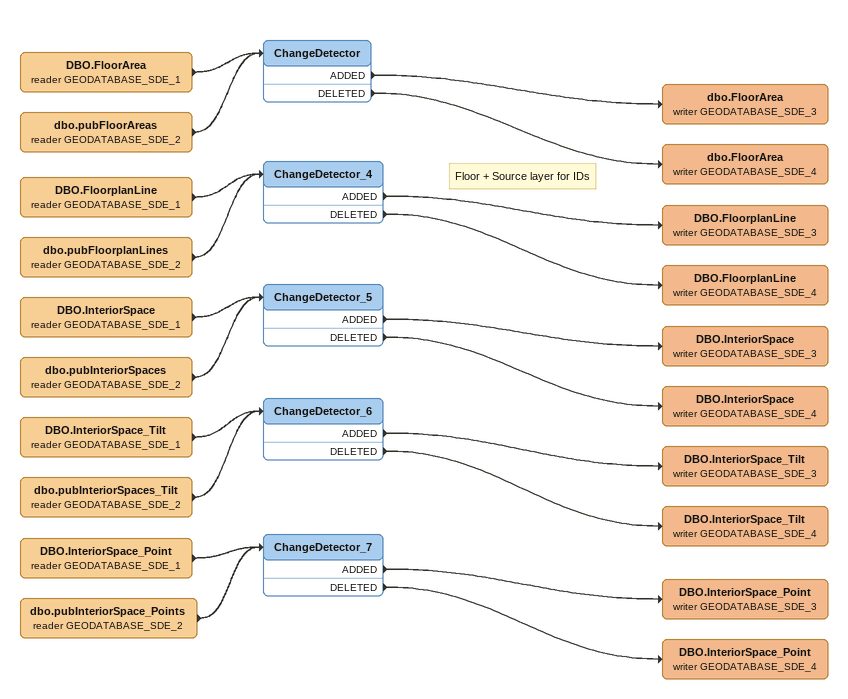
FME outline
DBO.FloorArea (reader GEODATABASE_SDE_1)
    -> ChangeDetector
dbo.pubFloorAreas (reader GEODATABASE_SDE_2)
    -> ChangeDetector
ChangeDetector
    ADDED -> dbo.FloorArea (writer GEODATABASE_SDE_3)
    DELETED -> dbo.FloorArea (writer GEODATABASE_SDE_4)
dbo.FloorArea (writer GEODATABASE_SDE_3)
dbo.FloorArea (writer GEODATABASE_SDE_4)
DBO.FloorplanLine (reader GEODATABASE_SDE_1)
    -> ChangeDetector_4
dbo.pubFloorplanLines (reader GEODATABASE_SDE_2)
    -> ChangeDetector_4
Note: Floor + Source layer for IDs
ChangeDetector_4
    ADDED -> DBO.FloorplanLine (writer GEODATABASE_SDE_3)
    DELETED -> DBO.FloorplanLine (writer GEODATABASE_SDE_4)
DBO.FloorplanLine (writer GEODATABASE_SDE_3)
DBO.FloorplanLine (writer GEODATABASE_SDE_4)
DBO.InteriorSpace (reader GEODATABASE_SDE_1)
    -> ChangeDetector_5
dbo.pubInteriorSpaces (reader GEODATABASE_SDE_2)
    -> ChangeDetector_5
ChangeDetector_5
    ADDED -> DBO.InteriorSpace (writer GEODATABASE_SDE_3)
    DELETED -> DBO.InteriorSpace (writer GEODATABASE_SDE_4)
DBO.InteriorSpace (writer GEODATABASE_SDE_3)
DBO.InteriorSpace (writer GEODATABASE_SDE_4)
DBO.InteriorSpace_Tilt (reader GEODATABASE_SDE_1)
    -> ChangeDetector_6
dbo.pubInteriorSpaces_Tilt (reader GEODATABASE_SDE_2)
    -> ChangeDetector_6
ChangeDetector_6
    ADDED -> DBO.InteriorSpace_Tilt (writer GEODATABASE_SDE_3)
    DELETED -> DBO.InteriorSpace_Tilt (writer GEODATABASE_SDE_4)
DBO.InteriorSpace_Tilt (writer GEODATABASE_SDE_3)
DBO.InteriorSpace_Tilt (writer GEODATABASE_SDE_4)
dbo.pubInteriorSpace_Points (reader GEODATABASE_SDE_2)
    -> ChangeDetector_7
DBO.InteriorSpace_Point (reader GEODATABASE_SDE_1)
    -> ChangeDetector_7
ChangeDetector_7
    ADDED -> DBO.InteriorSpace_Point (writer GEODATABASE_SDE_3)
    DELETED -> DBO.InteriorSpace_Point (writer GEODATABASE_SDE_4)
DBO.InteriorSpace_Point (writer GEODATABASE_SDE_3)
DBO.InteriorSpace_Point (writer GEODATABASE_SDE_4)
